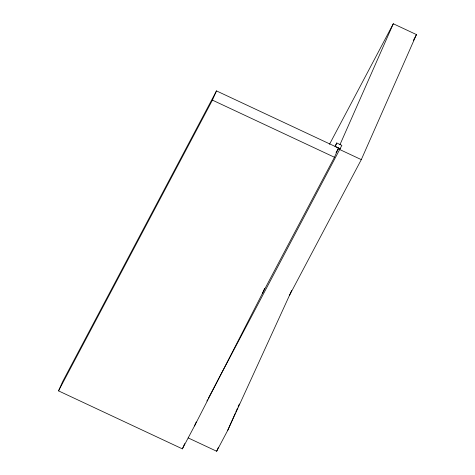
<?xml version="1.0" encoding="UTF-8"?>
<svg xmlns="http://www.w3.org/2000/svg" width="475" height="475" viewBox="0 0 475 475"><rect width="100%" height="100%" fill="white"/><g stroke="black" fill="none" stroke-linecap="round" stroke-linejoin="round"><path stroke-width="0.71" d="M58.544 390.883L62.617 381.657L216.481 90.897L338.538 148.052L334.471 157.278L262.331 293.603L194.513 425.938L182.376 448.869L58.544 390.883L212.414 100.118L216.481 90.897M182.376 448.869L184.698 443.603M194.513 425.938L196.252 421.984M262.331 293.603L264.652 288.337M335.219 146.496L336.769 142.987L341.863 145.374L208.276 398.383M339.94 144.732L393.3 23.75L416.456 34.592L361.303 159.63L289.548 295.224L227.721 430.362L216.671 451.25L188.189 437.914M216.671 451.25L218.458 447.195M227.721 430.362L235.172 413.464M235.772 412.116L237.559 408.061M238.159 406.707L239.347 404.005M289.548 295.224L291.638 290.492M329.519 144.275L393.3 23.75M335.035 146.264L336.769 142.987M336.074 152.718L338.538 148.052M206.892 401.001L207.587 399.695M413.333 40.488L416.456 34.592M335.237 146.454L340.332 148.841M338.152 148.788L361.303 159.63M212.414 100.118L334.471 157.278"/></g></svg>
